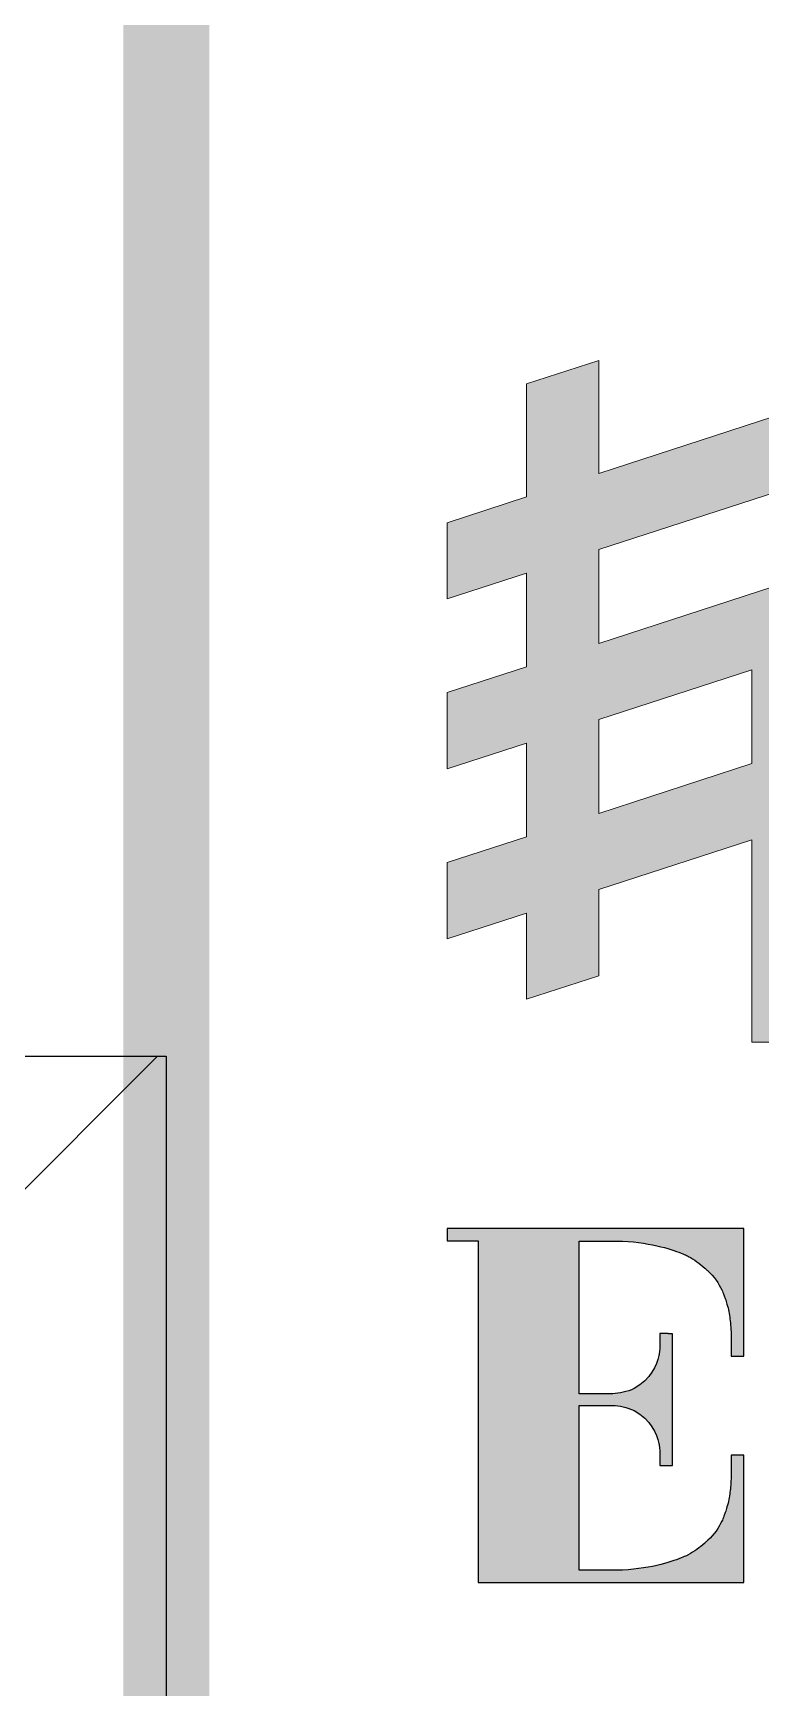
# Model space of a CAD drawing. Extents: x -8792 to 174344, y -43961 to 62816.
# Drawn here: x 123586.6 to 123708.4, y -9092.2 to -8815.1 of the extents above; entities that cross this region are included whole.
import ezdxf
from ezdxf.enums import TextEntityAlignment as Align
from ezdxf.xclip import XClip

# ---------------------------------------------------------------- set-up
doc = ezdxf.new("R2010")
doc.units = 0
doc.header["$LTSCALE"] = 50
doc.header["$XCLIPFRAME"] = 0
doc.linetypes.add('DOT2', pattern=[0.125, 0, -0.125])
for name, color, linetype in [('#填充层', 8, 'Continuous'), ('#结构边线+内凹外凸边线', 5, 'Continuous'), ('2017_11-sheet-LOGO$0$C-SHET-TTLB', 11, 'Continuous'), ('2017_11-sheet-R$0$C-SHET-TTLB', 11, 'Continuous'), ('A-FLOR-OTLN', 4, 'DOT2'), ('C-SHET-SHBD', 11, 'Continuous'), ('C-SHET-TTLB', 11, 'Continuous'), ('吊顶', 7, 'Continuous'), ('通-图框-文字', 4, 'Continuous')]:
    doc.layers.add(name, color=color, linetype=linetype)
doc.styles.add('XD-2008', font='xd-hzs.shx', dxfattribs={"width": 0.7, "bigfont": 'xd-hztxt.shx'})
doc.styles.add('XD2008', font='@1romans.shx', dxfattribs={"width": 0.7, "bigfont": '!hztxt.shx'})

# ---------------------------------------------------------------- blocks, each defined once
blk = doc.blocks.new('A$Cbd8d7c8c')
at = {"layer": 'A-FLOR-OTLN', "color": 8}
blk.add_lwpolyline([(-22721.25, -15689.87), (-43719.42, -33393.16, 0.413756), (-43991.61, -36560.98, 0.189672), (122158.17, -126683.04, 0.414786), (124666.02, -124719.49), (133885.17, -48361.88, 0.379931), (116453.25, -23207.95, 0.236452)], format="xyb", dxfattribs=at)
at = {"layer": '吊顶', "const_width": 3}
blk.add_lwpolyline([(36525.16, -42886.24, 0.056654), (31389.8, -41079.32), (30859.09, -40957.78, -0.112536), (21289.45, -36343.72, -0.028917), (3039.01, -19971.01, 0.413532), (-633.62, -19953.38), (-31397.94, -50352.84, 0.414781), (-31416.33, -54033.31, 0.170492), (123964.28, -129414.71, 0.412564), (126841.18, -127143.22), (136317.5, -48655.55, 1.269195), (87076.8, -54393.32)], format="xyb", dxfattribs=at)
blk = doc.blocks.new('华东院_土建2018EcadiA3_2022_02-sheet-LOGO', base_point=(415.294, 161.488))
at = {"layer": '2017_11-sheet-LOGO$0$C-SHET-TTLB'}
h = blk.add_hatch(color=256, dxfattribs=at)
h.dxf.hatch_style = 2
h.paths.add_polyline_path([(353.435, 185.52), (353.435, 186.584), (352.329, 186.943), (352.329, 188.52), (351.318, 188.849), (351.318, 187.272), (348.678, 188.129), (346.037, 187.272), (346.037, 188.849), (345.027, 188.52), (345.027, 186.943), (343.92, 186.584), (343.92, 185.52), (345.027, 185.88), (345.027, 184.572), (343.92, 184.213), (343.92, 183.149), (345.027, 183.509), (345.027, 182.2), (343.92, 181.841), (343.92, 180.777), (345.027, 181.137), (345.027, 179.933), (346.037, 180.261), (346.037, 181.465), (348.172, 182.159), (348.172, 179.334), (349.183, 179.334), (349.183, 182.159), (351.318, 181.465), (351.318, 180.261), (352.329, 179.933), (352.329, 181.137), (353.435, 180.777), (353.435, 181.841), (352.329, 182.2), (352.329, 183.509), (353.435, 183.149), (353.435, 184.213), (352.329, 184.572), (352.329, 185.88)])
h.paths.add_polyline_path([(346.037, 182.528), (346.037, 183.837), (348.172, 184.53), (348.172, 183.222)])
h.paths.add_polyline_path([(351.318, 182.528), (349.183, 183.222), (349.183, 184.53), (351.318, 183.837)])
h.paths.add_polyline_path([(351.318, 184.9), (348.678, 185.759), (346.037, 184.9), (346.037, 186.209), (348.678, 187.066), (348.684, 187.064), (351.318, 186.209)])
h = blk.add_hatch(color=256, dxfattribs=at)
h.dxf.hatch_style = 2
edge = h.paths.add_edge_path()
edge.add_spline(control_points=[(343.92, 176.734), (343.92, 176.734), (343.92, 176.563), (343.92, 176.563), (343.92, 176.563), (344.352, 176.563), (344.352, 176.563), (344.352, 176.563), (344.352, 175.639), (344.352, 175.639), (344.352, 175.639), (344.352, 172.887), (344.352, 172.887), (344.352, 172.887), (344.352, 171.797), (344.352, 171.797), (344.352, 171.797), (344.612, 171.797), (344.612, 171.797), (344.612, 171.797), (344.612, 171.793), (344.612, 171.793), (344.612, 171.793), (345.765, 171.793), (345.765, 171.793), (345.765, 171.793), (348.061, 171.793), (348.061, 171.793), (348.061, 171.793), (348.061, 173.573), (348.061, 173.573), (348.061, 173.573), (347.882, 173.573), (347.882, 173.573), (347.882, 173.573), (347.882, 173.329), (347.882, 173.329), (347.882, 173.329), (347.881, 173.329), (347.881, 173.329), (347.881, 173.329), (347.881, 173.271), (347.881, 173.271), (347.881, 173.271), (347.881, 173.271), (347.881, 173.271), (347.881, 173.193), (347.875, 173.12), (347.866, 173.053), (347.862, 172.987), (347.845, 172.916), (347.824, 172.85), (347.817, 172.823), (347.809, 172.795), (347.799, 172.77), (347.794, 172.752), (347.789, 172.737), (347.782, 172.721), (347.773, 172.695), (347.763, 172.672), (347.752, 172.651), (347.709, 172.559), (347.646, 172.463), (347.556, 172.384), (347.553, 172.381), (347.55, 172.379), (347.547, 172.376), (347.536, 172.366), (347.526, 172.355), (347.514, 172.345), (347.445, 172.281), (347.367, 172.227), (347.283, 172.181), (347.283, 172.181), (347.28, 172.18), (347.276, 172.176), (347.273, 172.175), (347.271, 172.175), (347.269, 172.174), (347.256, 172.168), (347.236, 172.159), (347.21, 172.148), (347.082, 172.093), (346.79, 171.991), (346.368, 171.968), (346.368, 171.968), (345.765, 171.968), (345.765, 171.968), (345.765, 171.968), (345.76, 171.968), (345.76, 171.968), (345.76, 171.968), (345.76, 173.154), (345.76, 173.154), (345.76, 173.154), (345.76, 173.154), (345.76, 173.154), (345.76, 173.154), (345.76, 174.267), (345.76, 174.267), (345.76, 174.267), (346.231, 174.267), (346.231, 174.267), (346.316, 174.261), (346.431, 174.244), (346.531, 174.193), (346.759, 174.067), (346.844, 173.874), (346.874, 173.734), (346.876, 173.724), (346.878, 173.715), (346.879, 173.706), (346.884, 173.679), (346.886, 173.645), (346.886, 173.637), (346.886, 173.637), (346.886, 173.428), (346.886, 173.428), (346.886, 173.428), (347.003, 173.428), (347.003, 173.428), (347.003, 173.428), (347.003, 173.429), (347.003, 173.429), (347.003, 173.429), (347.063, 173.429), (347.063, 173.429), (347.063, 173.429), (347.063, 174.348), (347.063, 174.348), (347.063, 174.348), (347.063, 174.349), (347.063, 174.349), (347.063, 174.349), (347.063, 175.267), (347.063, 175.267), (347.063, 175.267), (347.003, 175.267), (347.003, 175.267), (347.003, 175.267), (347.003, 175.268), (347.003, 175.268), (347.003, 175.268), (346.886, 175.268), (346.886, 175.268), (346.886, 175.268), (346.886, 175.06), (346.886, 175.06), (346.886, 175.051), (346.884, 175.017), (346.879, 174.991), (346.878, 174.982), (346.876, 174.973), (346.874, 174.963), (346.844, 174.824), (346.759, 174.63), (346.531, 174.503), (346.431, 174.453), (346.316, 174.436), (346.231, 174.429), (346.231, 174.429), (345.76, 174.429), (345.76, 174.429), (345.76, 174.429), (345.76, 175.353), (345.76, 175.353), (345.76, 175.353), (345.76, 175.353), (345.76, 175.353), (345.76, 175.353), (345.76, 176.559), (345.76, 176.559), (345.76, 176.559), (345.761, 176.559), (345.761, 176.559), (345.761, 176.559), (345.761, 176.559), (345.761, 176.559), (345.761, 176.559), (346.203, 176.559), (346.203, 176.559), (346.203, 176.559), (346.368, 176.559), (346.368, 176.559), (346.79, 176.536), (347.082, 176.434), (347.21, 176.381), (347.236, 176.369), (347.256, 176.36), (347.269, 176.354), (347.271, 176.353), (347.273, 176.352), (347.276, 176.35), (347.28, 176.347), (347.283, 176.346), (347.283, 176.346), (347.367, 176.302), (347.445, 176.246), (347.514, 176.183), (347.526, 176.172), (347.536, 176.162), (347.547, 176.152), (347.55, 176.149), (347.553, 176.146), (347.556, 176.144), (347.646, 176.065), (347.709, 175.968), (347.752, 175.877), (347.763, 175.855), (347.773, 175.832), (347.782, 175.807), (347.789, 175.791), (347.794, 175.775), (347.799, 175.757), (347.809, 175.731), (347.817, 175.704), (347.824, 175.677), (347.845, 175.611), (347.862, 175.541), (347.866, 175.474), (347.876, 175.4), (347.882, 175.318), (347.881, 175.229), (347.881, 175.229), (347.881, 175.229), (347.881, 175.229), (347.881, 175.229), (347.881, 175.198), (347.881, 175.198), (347.881, 175.198), (347.882, 175.198), (347.882, 175.198), (347.882, 175.198), (347.882, 174.953), (347.882, 174.953), (347.882, 174.953), (348.061, 174.953), (348.061, 174.953), (348.061, 174.953), (348.061, 176.734), (348.061, 176.734), (348.061, 176.734), (345.761, 176.734), (345.761, 176.734), (345.761, 176.734), (343.92, 176.734), (343.92, 176.734)], knot_values=[0, 0, 0, 0, 1, 1, 1, 2, 2, 2, 3, 3, 3, 4, 4, 4, 5, 5, 5, 6, 6, 6, 7, 7, 7, 8, 8, 8, 9, 9, 9, 10, 10, 10, 11, 11, 11, 12, 12, 12, 13, 13, 13, 14, 14, 14, 15, 15, 15, 16, 16, 16, 17, 17, 17, 18, 18, 18, 19, 19, 19, 20, 20, 20, 21, 21, 21, 22, 22, 22, 23, 23, 23, 24, 24, 24, 25, 25, 25, 26, 26, 26, 27, 27, 27, 28, 28, 28, 29, 29, 29, 30, 30, 30, 31, 31, 31, 32, 32, 32, 33, 33, 33, 34, 34, 34, 35, 35, 35, 36, 36, 36, 37, 37, 37, 38, 38, 38, 39, 39, 39, 40, 40, 40, 41, 41, 41, 42, 42, 42, 43, 43, 43, 44, 44, 44, 45, 45, 45, 46, 46, 46, 47, 47, 47, 48, 48, 48, 49, 49, 49, 50, 50, 50, 51, 51, 51, 52, 52, 52, 53, 53, 53, 54, 54, 54, 55, 55, 55, 56, 56, 56, 57, 57, 57, 58, 58, 58, 59, 59, 59, 60, 60, 60, 61, 61, 61, 62, 62, 62, 63, 63, 63, 64, 64, 64, 65, 65, 65, 66, 66, 66, 67, 67, 67, 68, 68, 68, 69, 69, 69, 70, 70, 70, 71, 71, 71, 72, 72, 72, 73, 73, 73, 74, 74, 74, 75, 75, 75, 76, 76, 76, 77, 77, 77, 78, 78, 78, 79, 79, 79, 80, 80, 80, 81, 81, 81, 82, 82, 82, 82], degree=3, periodic=0)
at = {"layer": '2017_11-sheet-LOGO$0$C-SHET-TTLB', "lineweight": 0}
for points in [[(348.678, 188.129), (346.037, 187.272), (346.037, 188.849), (345.027, 188.52), (345.027, 186.943), (343.92, 186.584), (343.92, 185.52), (345.027, 185.88), (345.027, 184.572), (343.92, 184.213), (343.92, 183.149), (345.027, 183.509), (345.027, 182.2), (343.92, 181.841), (343.92, 180.777), (345.027, 181.137), (345.027, 179.933), (346.037, 180.261), (346.037, 181.465), (348.172, 182.159), (348.172, 179.334), (349.183, 179.334)], [(351.318, 184.9), (348.678, 185.759), (346.037, 184.9), (346.037, 186.209), (348.678, 187.066), (348.684, 187.064), (351.318, 186.209), (351.318, 184.9)], [(346.037, 182.528), (346.037, 183.837), (348.172, 184.53), (348.172, 183.222), (346.037, 182.528)]]:
    blk.add_lwpolyline(points, dxfattribs=at)
at = {"layer": '2017_11-sheet-LOGO$0$C-SHET-TTLB'}
for points in [[(343.92, 176.734), (343.92, 176.734), (343.92, 176.563), (343.92, 176.563)], [(345.761, 176.734), (345.761, 176.734), (343.92, 176.734), (343.92, 176.734)], [(348.061, 176.734), (348.061, 176.734), (345.761, 176.734), (345.761, 176.734)], [(348.061, 174.953), (348.061, 174.953), (348.061, 176.734), (348.061, 176.734)], [(343.92, 176.563), (343.92, 176.563), (344.352, 176.563), (344.352, 176.563)], [(344.352, 176.563), (344.352, 176.563), (344.352, 175.639), (344.352, 175.639)], [(345.76, 175.353), (345.76, 175.353), (345.76, 176.559), (345.76, 176.559)], [(345.76, 176.559), (345.76, 176.559), (345.761, 176.559), (345.761, 176.559)], [(345.761, 176.559), (345.761, 176.559), (345.761, 176.559), (345.761, 176.559)], [(345.761, 176.559), (345.761, 176.559), (346.203, 176.559), (346.203, 176.559)], [(346.203, 176.559), (346.203, 176.559), (346.368, 176.559), (346.368, 176.559)], [(346.368, 176.559), (346.79, 176.536), (347.082, 176.434), (347.21, 176.381)], [(347.21, 176.381), (347.236, 176.369), (347.256, 176.36), (347.269, 176.354)], [(347.269, 176.354), (347.271, 176.353), (347.273, 176.352), (347.276, 176.35)], [(347.276, 176.35), (347.28, 176.347), (347.283, 176.346), (347.283, 176.346)], [(347.283, 176.346), (347.367, 176.302), (347.445, 176.246), (347.514, 176.183)], [(347.514, 176.183), (347.526, 176.172), (347.536, 176.162), (347.547, 176.152)], [(347.547, 176.152), (347.55, 176.149), (347.553, 176.146), (347.556, 176.144)], [(347.556, 176.144), (347.646, 176.065), (347.709, 175.968), (347.752, 175.877)], [(347.752, 175.877), (347.763, 175.855), (347.773, 175.832), (347.782, 175.807)], [(347.782, 175.807), (347.789, 175.791), (347.794, 175.775), (347.799, 175.757)], [(347.799, 175.757), (347.809, 175.731), (347.817, 175.704), (347.824, 175.677)], [(344.352, 175.639), (344.352, 175.639), (344.352, 172.887), (344.352, 172.887)], [(347.824, 175.677), (347.845, 175.611), (347.862, 175.541), (347.866, 175.474)], [(345.76, 174.429), (345.76, 174.429), (345.76, 175.353), (345.76, 175.353)], [(345.76, 175.353), (345.76, 175.353), (345.76, 175.353), (345.76, 175.353)], [(347.003, 175.268), (347.003, 175.268), (346.886, 175.268), (346.886, 175.268)], [(346.886, 175.268), (346.886, 175.268), (346.886, 175.06), (346.886, 175.06)], [(347.003, 175.267), (347.003, 175.267), (347.003, 175.268), (347.003, 175.268)], [(347.063, 175.267), (347.063, 175.267), (347.003, 175.267), (347.003, 175.267)], [(347.063, 174.349), (347.063, 174.349), (347.063, 175.267), (347.063, 175.267)], [(347.866, 175.474), (347.876, 175.4), (347.882, 175.318), (347.881, 175.229)], [(346.886, 175.06), (346.886, 175.051), (346.884, 175.017), (346.879, 174.991)], [(347.881, 175.229), (347.881, 175.229), (347.881, 175.229), (347.881, 175.229)], [(347.881, 175.229), (347.881, 175.229), (347.881, 175.198), (347.881, 175.198)], [(347.881, 175.198), (347.881, 175.198), (347.882, 175.198), (347.882, 175.198)], [(347.882, 175.198), (347.882, 175.198), (347.882, 174.953), (347.882, 174.953)], [(346.874, 174.963), (346.844, 174.824), (346.759, 174.63), (346.531, 174.503)], [(346.879, 174.991), (346.878, 174.982), (346.876, 174.973), (346.874, 174.963)], [(347.882, 174.953), (347.882, 174.953), (348.061, 174.953), (348.061, 174.953)], [(346.231, 174.429), (346.231, 174.429), (345.76, 174.429), (345.76, 174.429)], [(346.531, 174.503), (346.431, 174.453), (346.316, 174.436), (346.231, 174.429)], [(347.063, 174.348), (347.063, 174.348), (347.063, 174.349), (347.063, 174.349)], [(347.063, 173.429), (347.063, 173.429), (347.063, 174.348), (347.063, 174.348)], [(345.76, 173.154), (345.76, 173.154), (345.76, 174.267), (345.76, 174.267)], [(345.76, 174.267), (345.76, 174.267), (346.231, 174.267), (346.231, 174.267)], [(346.231, 174.267), (346.316, 174.261), (346.431, 174.244), (346.531, 174.193)], [(346.531, 174.193), (346.759, 174.067), (346.844, 173.874), (346.874, 173.734)], [(346.874, 173.734), (346.876, 173.724), (346.878, 173.715), (346.879, 173.706)], [(346.879, 173.706), (346.884, 173.679), (346.886, 173.645), (346.886, 173.637)], [(346.886, 173.637), (346.886, 173.637), (346.886, 173.428), (346.886, 173.428)], [(346.886, 173.428), (346.886, 173.428), (347.003, 173.428), (347.003, 173.428)], [(347.003, 173.428), (347.003, 173.428), (347.003, 173.429), (347.003, 173.429)], [(347.003, 173.429), (347.003, 173.429), (347.063, 173.429), (347.063, 173.429)], [(348.061, 173.573), (348.061, 173.573), (347.882, 173.573), (347.882, 173.573)], [(347.882, 173.573), (347.882, 173.573), (347.882, 173.329), (347.882, 173.329)], [(348.061, 171.793), (348.061, 171.793), (348.061, 173.573), (348.061, 173.573)], [(347.881, 173.271), (347.881, 173.193), (347.875, 173.12), (347.866, 173.053)], [(347.882, 173.329), (347.882, 173.329), (347.881, 173.329), (347.881, 173.329)], [(347.881, 173.329), (347.881, 173.329), (347.881, 173.271), (347.881, 173.271)], [(347.881, 173.271), (347.881, 173.271), (347.881, 173.271), (347.881, 173.271)], [(345.76, 171.968), (345.76, 171.968), (345.76, 173.154), (345.76, 173.154)], [(345.76, 173.154), (345.76, 173.154), (345.76, 173.154), (345.76, 173.154)], [(347.866, 173.053), (347.862, 172.987), (347.845, 172.916), (347.824, 172.85)], [(344.352, 172.887), (344.352, 172.887), (344.352, 171.797), (344.352, 171.797)], [(347.799, 172.77), (347.794, 172.752), (347.789, 172.737), (347.782, 172.721)], [(347.824, 172.85), (347.817, 172.823), (347.809, 172.795), (347.799, 172.77)], [(347.752, 172.651), (347.709, 172.559), (347.646, 172.463), (347.556, 172.384)], [(347.782, 172.721), (347.773, 172.695), (347.763, 172.672), (347.752, 172.651)], [(347.514, 172.345), (347.445, 172.281), (347.367, 172.227), (347.283, 172.181)], [(347.547, 172.376), (347.536, 172.366), (347.526, 172.355), (347.514, 172.345)], [(347.556, 172.384), (347.553, 172.381), (347.55, 172.379), (347.547, 172.376)], [(347.21, 172.148), (347.082, 172.093), (346.79, 171.991), (346.368, 171.968)], [(347.269, 172.174), (347.256, 172.168), (347.236, 172.159), (347.21, 172.148)], [(347.276, 172.176), (347.273, 172.175), (347.271, 172.175), (347.269, 172.174)], [(347.283, 172.181), (347.283, 172.181), (347.28, 172.18), (347.276, 172.176)], [(345.765, 171.968), (345.765, 171.968), (345.76, 171.968), (345.76, 171.968)], [(346.368, 171.968), (346.368, 171.968), (345.765, 171.968), (345.765, 171.968)], [(344.352, 171.797), (344.352, 171.797), (344.612, 171.797), (344.612, 171.797)], [(344.612, 171.797), (344.612, 171.797), (344.612, 171.793), (344.612, 171.793)], [(344.612, 171.793), (344.612, 171.793), (345.765, 171.793), (345.765, 171.793)], [(345.765, 171.793), (345.765, 171.793), (348.061, 171.793), (348.061, 171.793)]]:
    blk.add_open_spline(points, degree=3, dxfattribs=at)
blk = doc.blocks.new('华东院_土建2018EcadiA3_2021_06-sheet-R', base_point=(415, 5))
at = {"layer": '2017_11-sheet-R$0$C-SHET-TTLB'}
blk.add_blockref('华东院_土建2018EcadiA3_2022_02-sheet-LOGO', (415.294, 161.488), dxfattribs=at)
blk = doc.blocks.new('A$Ce60f285c')
at = {"layer": 'C-SHET-TTLB'}
blk.add_lwpolyline([(345, 297, 1.2, 1.2, 0), (345, 10.011, 0.9, 0.9, 0)], format="xyseb", dxfattribs=at)
blk.add_blockref('华东院_土建2018EcadiA3_2021_06-sheet-R', (420, 10), dxfattribs=at)
at = {"layer": 'C-SHET-SHBD', "style": 'XD2008', "width": 0.7}
for tag, p in [('审定人', (345.736, 128.403)), ('设总', (345.736, 118.195)), ('审核人', (345.736, 107.963)), ('专业负责人', (345.736, 97.755)), ('校对人', (345.736, 87.546)), ('设计人', (345.736, 77.639))]:
    blk.add_attdef(tag, p, '', height=2.8, dxfattribs=at)
for tag, p in [('工程编号', (368.416, 27.046)), ('阶段', (404.414, 27.046)), ('专业', (404.414, 19.691))]:
    blk.add_attdef(tag, text='', height=3.5, dxfattribs=at).set_placement(p, align=Align.MIDDLE_CENTER)
at = {"layer": 'C-SHET-SHBD', "style": 'XD2008', "width": 0.7, "flags": 1}
blk.add_attdef('日期', text='', height=3.5, dxfattribs=at).set_placement((368.416, 13.426), align=Align.MIDDLE_CENTER)
at = {"layer": '通-图框-文字', "style": 'XD-2008', "width": 0.7}
for tag, p in [('建设单位', (383.408, 70.61)), ('项目名称', (383.282, 58.428))]:
    blk.add_attdef(tag, text='', height=5, dxfattribs=at).set_placement(p, align=Align.MIDDLE_CENTER)
blk = doc.blocks.new('A$C6049850a')
at = {"ltscale": 10}
blk.add_blockref('A$Ce60f285c', (0, 0), dxfattribs=at)

msp = doc.modelspace()

# ---------------------------------------------------------------- hatches: boundary and pattern name
at = {"layer": '#填充层', "ltscale": 10}
h = msp.add_hatch(dxfattribs=at)
h.set_pattern_fill('钢筋混凝土', color=256, scale=50)
h.set_pattern_definition([(45, (120862.87, -9786.39), (-88.3883, 88.3883), []), (50, (120862.87, -9786.4), (358.63, -31.376), [37.5, -412.5]), (355, (120862.87, -9786.4), (-69.376, 376.096), [30, -330]), (100.451, (120892.76, -9789), (289.255, 344.72), [31.87, -350.57]), (46.184, (120862.87, -9686.4), (533.62, -82.76), [56.25, -618.75]), (96.636, (120907.34, -9693.3), (467.33, 487.06), [47.805, -525.86]), (351.184, (120862.87, -9686.4), (467.33, 487.06), [45, -495]), (21, (120912.87, -9711.4), (298.454, -201.31), [37.5, -412.5]), (326, (120912.87, -9711.4), (121.658, 362.575), [30, -330]), (71.451, (120937.74, -9728.17), (420.11, 161.265), [31.87, -350.57]), (37.5, (120862.87, -9786.39), (6.08, 166.447), [0, -326, 0, -335, 0, -331.25]), (7.5, (120862.87, -9786.4), (131.535, 197.206), [0, -191, 0, -318.5, 0, -126.25]), (327.5, (120751.37, -9786.39), (266.911, -11.2774), [0, -125, 0, -390, 0, -517.5]), (317.5, (120701.37, -9786.4), (291.593, 50.052), [0, -162.5, 0, -259, 0, -367.5])])
h.paths.add_polyline_path([(123608.87, -8986.392), (123608.87, -9116.392), (121362.869, -9116.392), (121362.869, -9786.392), (120862.869, -9786.392), (120862.869, -8536.392), (121112.869, -8536.392), (121112.869, -8986.392)])

# ---------------------------------------------------------------- linework, layer by layer
at = {"layer": '#结构边线+内凹外凸边线', "ltscale": 10}
msp.add_lwpolyline([(123608.87, -8986.392), (123608.87, -9116.392), (121362.869, -9116.392), (121362.869, -9786.392), (120862.869, -9786.392), (120862.869, -8536.392), (121112.869, -8536.392), (121112.869, -8986.392), (123608.87, -8986.392)], dxfattribs=at)

# ---------------------------------------------------------------- block references
at = {"ltscale": 10}
ref = msp.add_blockref('A$Cbd8d7c8c', (22321.982, 94074.685), dxfattribs=at)
XClip(ref).set_block_clipping_path([(76291.0063025201, -72283.9918497168), (103268.9259821397, -47877.3086105986)])
at = {"ltscale": 10, "xscale": 12, "yscale": 12, "zscale": 12}
msp.add_blockref('A$C6049850a', (119468.87, -11196.044), dxfattribs=at)

doc.saveas('drawing.dxf')
